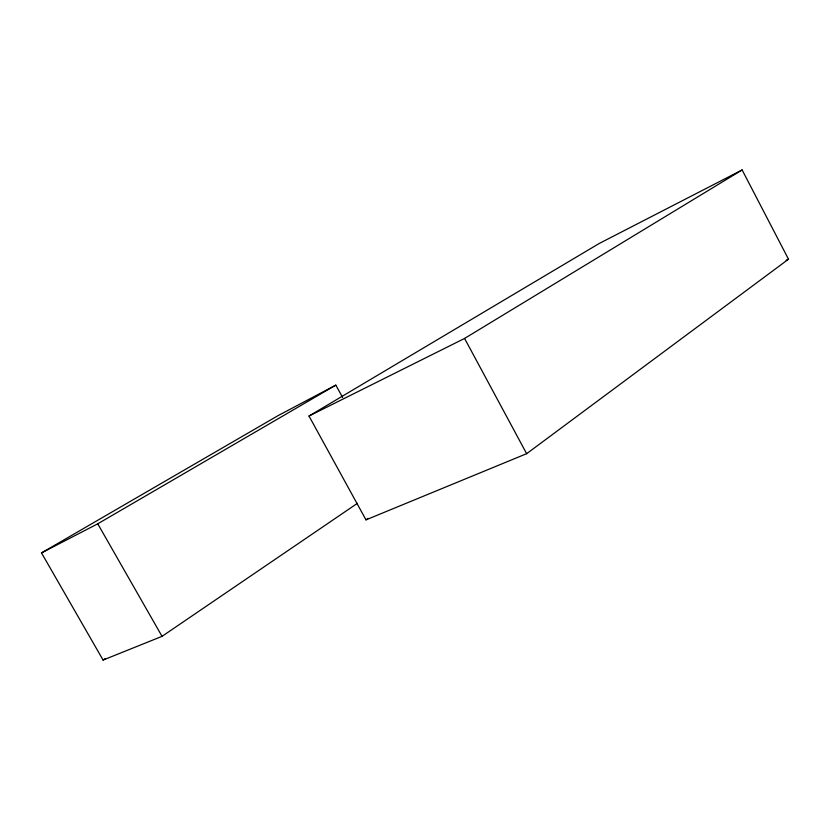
<?xml version="1.0" encoding="UTF-8"?>
<svg xmlns="http://www.w3.org/2000/svg" width="830" height="830" viewBox="0 0 830 830"><rect width="100%" height="100%" fill="white"/><g stroke="black" fill="none" stroke-linecap="round" stroke-linejoin="round"><path stroke-width="1.25" d="M526.645 453.688L788.5 259.209L742.134 169.943L599.218 243.481L308.999 416.038L365.989 519.86L526.645 453.688L464.582 338.443L742.134 169.943M365.989 519.86L368.105 518.377M342.655 397.477L335.797 385.141L278.112 415.602L41.5 552.904L103.076 660.058L162.037 636.351L357.377 503.343M103.076 660.058L105.234 658.615M41.5 552.904L97.753 523.813L335.797 385.141M308.999 416.038L464.582 338.443M786.145 260.278L788.5 259.209M97.753 523.813L162.037 636.351"/></g></svg>
